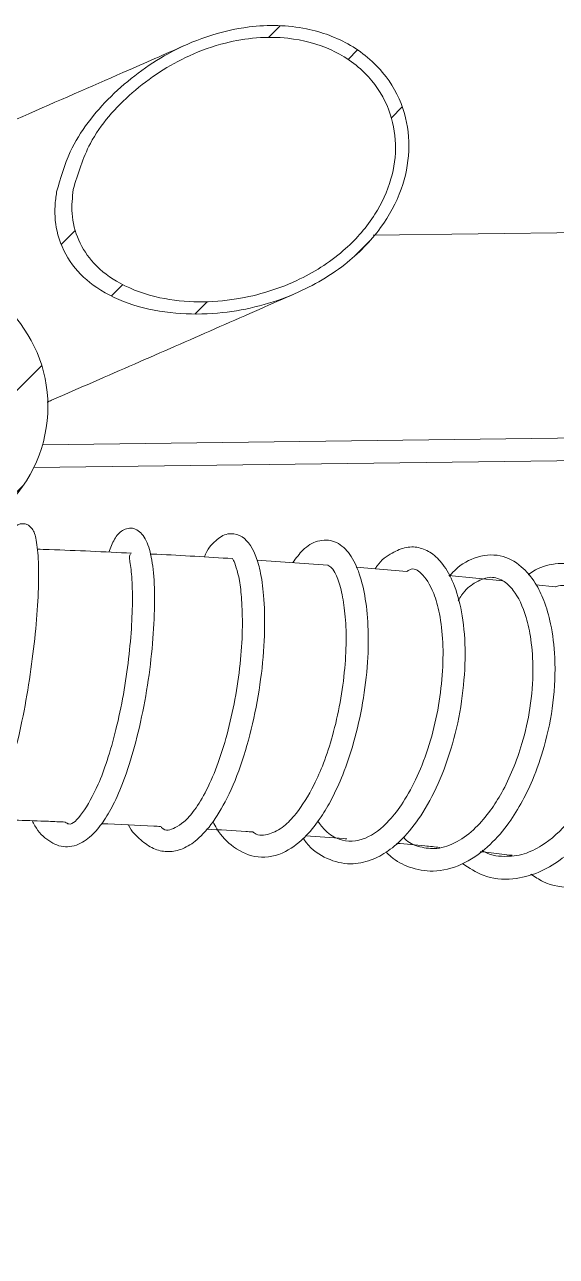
# Model space of a CAD drawing. Extents: x 14808 to 20058, y -13198 to -11680.
# Drawn here: x 15230.48 to 15242.22, y -12732.98 to -12705.77 of the extents above; entities that cross this region are included whole.
import ezdxf

# ---------------------------------------------------------------- set-up
doc = ezdxf.new("R2010")
doc.units = 0
doc.header["$LTSCALE"] = 7
doc.header["$MEASUREMENT"] = 0
doc.layers.get('0').update_dxf_attribs({"color": 2, "linetype": 'CONTINUOUS'})
pattern_1 = [(45, (-106.4756, 39.5322), (-0.561266, 0.561266), [])]

# ---------------------------------------------------------------- blocks, each defined once
blk = doc.blocks.new('A$C7AC5709A')
at = {"linetype": 'Continuous', "lineweight": 0}
h = blk.add_hatch(dxfattribs=at)
h.set_pattern_fill('ANSI31', scale=0.25, style=0)
h.set_pattern_definition(pattern_1)
edge = h.paths.add_edge_path(flags=0)
edge.add_spline(control_points=[(29.683, 25.598), (29.674, 25.547), (29.669, 25.496), (29.666, 25.444), (29.661, 25.338), (29.67, 25.229), (29.697, 25.126), (29.728, 25.007), (29.784, 24.893), (29.858, 24.794), (29.932, 24.697), (30.024, 24.612), (30.125, 24.544), (30.248, 24.46), (30.385, 24.398), (30.526, 24.352), (30.824, 24.256), (31.149, 24.232), (31.461, 24.26), (31.737, 24.285), (32.013, 24.351), (32.269, 24.456), (32.481, 24.542), (32.684, 24.657), (32.864, 24.798), (33.013, 24.915), (33.148, 25.051), (33.26, 25.204), (33.354, 25.334), (33.432, 25.477), (33.487, 25.628), (33.535, 25.764), (33.565, 25.908), (33.571, 26.051), (33.577, 26.19), (33.561, 26.333), (33.522, 26.466), (33.48, 26.611), (33.411, 26.75), (33.32, 26.87), (33.215, 27.009), (33.078, 27.128), (32.927, 27.216), (32.778, 27.304), (32.61, 27.365), (32.44, 27.4), (32.234, 27.442), (32.018, 27.446), (31.809, 27.421), (31.497, 27.382), (31.19, 27.276), (30.915, 27.125), (30.684, 26.999), (30.47, 26.838), (30.284, 26.653), (30.105, 26.474), (29.947, 26.268), (29.834, 26.041), (29.764, 25.902), (29.71, 25.752), (29.683, 25.598)], knot_values=[0, 0, 0, 0, 0.000618, 0.000618, 0.000618, 0.001909, 0.001909, 0.001909, 0.003408, 0.003408, 0.003408, 0.00489, 0.00489, 0.00489, 0.006686, 0.006686, 0.006686, 0.010536, 0.010536, 0.010536, 0.013926, 0.013926, 0.013926, 0.016717, 0.016717, 0.016717, 0.019015, 0.019015, 0.019015, 0.020968, 0.020968, 0.020968, 0.022718, 0.022718, 0.022718, 0.024416, 0.024416, 0.024416, 0.026255, 0.026255, 0.026255, 0.028396, 0.028396, 0.028396, 0.030516, 0.030516, 0.030516, 0.033092, 0.033092, 0.033092, 0.036961, 0.036961, 0.036961, 0.040177, 0.040177, 0.040177, 0.04328, 0.04328, 0.04328, 0.045183, 0.045183, 0.045183, 0.045183], weights=[1, 1, 1, 1, 1, 1, 1, 1, 1, 1, 1, 1, 1, 1, 1, 1, 1, 1, 1, 1, 1, 1, 1, 1, 1, 1, 1, 1, 1, 1, 1, 1, 1, 1, 1, 1, 1, 1, 1, 1, 1, 1, 1, 1, 1, 1, 1, 1, 1, 1, 1, 1, 1, 1, 1, 1, 1, 1, 1, 1, 1], degree=3, periodic=0)
edge = h.paths.add_edge_path(flags=0)
edge.add_spline(control_points=[(29.866, 25.625), (29.896, 25.803), (29.966, 25.977), (30.056, 26.134), (30.177, 26.344), (30.338, 26.533), (30.519, 26.693), (30.707, 26.859), (30.921, 26.999), (31.149, 27.102), (31.277, 27.161), (31.41, 27.208), (31.546, 27.242), (31.77, 27.299), (32.008, 27.32), (32.237, 27.295), (32.403, 27.277), (32.569, 27.234), (32.72, 27.164), (32.872, 27.093), (33.014, 26.992), (33.127, 26.868), (33.223, 26.762), (33.3, 26.636), (33.351, 26.502), (33.396, 26.383), (33.42, 26.254), (33.424, 26.126), (33.427, 25.996), (33.409, 25.866), (33.374, 25.741), (33.335, 25.604), (33.274, 25.472), (33.198, 25.352), (33.109, 25.211), (32.997, 25.083), (32.873, 24.972), (32.722, 24.838), (32.55, 24.725), (32.369, 24.637), (32.149, 24.53), (31.91, 24.456), (31.668, 24.417), (31.39, 24.372), (31.099, 24.372), (30.824, 24.431), (30.672, 24.463), (30.521, 24.515), (30.384, 24.589), (30.278, 24.648), (30.177, 24.722), (30.094, 24.811), (30.025, 24.886), (29.967, 24.973), (29.927, 25.066), (29.886, 25.159), (29.862, 25.261), (29.854, 25.362), (29.847, 25.449), (29.852, 25.538), (29.866, 25.625)], knot_values=[0, 0, 0, 0, 0.002171, 0.002171, 0.002171, 0.00508, 0.00508, 0.00508, 0.008082, 0.008082, 0.008082, 0.009755, 0.009755, 0.009755, 0.012536, 0.012536, 0.012536, 0.014532, 0.014532, 0.014532, 0.016551, 0.016551, 0.016551, 0.018263, 0.018263, 0.018263, 0.019791, 0.019791, 0.019791, 0.021331, 0.021331, 0.021331, 0.02303, 0.02303, 0.02303, 0.025017, 0.025017, 0.025017, 0.027425, 0.027425, 0.027425, 0.030357, 0.030357, 0.030357, 0.033742, 0.033742, 0.033742, 0.035598, 0.035598, 0.035598, 0.037048, 0.037048, 0.037048, 0.038257, 0.038257, 0.038257, 0.039467, 0.039467, 0.039467, 0.040506, 0.040506, 0.040506, 0.040506], weights=[1, 1, 1, 1, 1, 1, 1, 1, 1, 1, 1, 1, 1, 1, 1, 1, 1, 1, 1, 1, 1, 1, 1, 1, 1, 1, 1, 1, 1, 1, 1, 1, 1, 1, 1, 1, 1, 1, 1, 1, 1, 1, 1, 1, 1, 1, 1, 1, 1, 1, 1, 1, 1, 1, 1, 1, 1, 1, 1, 1, 1], degree=3, periodic=0)
h = blk.add_hatch(dxfattribs=at)
h.set_pattern_fill('ANSI31', color=2, scale=0.25, style=0)
h.set_pattern_definition(pattern_1)
edge = h.paths.add_edge_path(flags=0)
edge.add_spline(control_points=[(27.897, 21.706), (27.911, 21.706), (27.925, 21.706), (27.94, 21.704)], knot_values=[0, 0, 0, 0, 0.000172, 0.000172, 0.000172, 0.000172], weights=[1, 1, 1, 1], degree=3, periodic=0)
edge.add_ellipse((28.062, 23.231), major_axis=(0, 1.532), ratio=0.995673, start_angle=175.4154, end_angle=270)
edge.add_arc((28.062, 23.231), 1.525, 0, 90)
edge.add_line((28.062, 24.756), (20.944, 24.756))
edge.add_arc((20.944, 24.631), 0.125, 90, 139.4584)
edge.add_line((20.849, 24.712), (20.049, 24.712))
edge.add_arc((19.587, 24.732), 0.463, 182.3705, 357.6295, ccw=False)
edge.add_line((19.124, 24.712), (19.032, 24.712))
edge.add_line((19.032, 24.712), (18.937, 24.581))
edge.add_line((18.937, 24.581), (18.609, 24.581))
edge.add_arc((18.609, 24.531), 0.05, 90, 177)
edge.add_line((18.559, 24.534), (18.546, 24.291))
edge.add_arc((18.496, 24.294), 0.05, 270, 357, ccw=False)
edge.add_line((18.496, 24.244), (18.077, 24.244))
edge.add_arc((18.077, 24.294), 0.05, 183, 270, ccw=False)
edge.add_line((18.027, 24.291), (18.014, 24.534))
edge.add_arc((17.964, 24.531), 0.05, 3, 90)
edge.add_line((17.964, 24.581), (17.684, 24.581))
edge.add_arc((17.684, 24.531), 0.05, 90, 177)
edge.add_line((17.634, 24.534), (17.621, 24.291))
edge.add_arc((17.571, 24.294), 0.05, 270, 357, ccw=False)
edge.add_line((17.571, 24.244), (17.152, 24.244))
edge.add_arc((17.152, 24.294), 0.05, 183, 270, ccw=False)
edge.add_line((17.102, 24.291), (17.089, 24.534))
edge.add_arc((17.039, 24.531), 0.05, 3, 90)
edge.add_line((17.039, 24.581), (16.837, 24.581))
edge.add_arc((16.837, 24.456), 0.125, 90, 180)
edge.add_line((16.712, 24.456), (16.712, 23.994))
edge.add_line((16.712, 23.994), (27.77, 23.974))
edge.add_arc((28.062, 23.226), 0.803, -41.6536, 111.2774, ccw=False)
edge.add_ellipse((28.062, 23.23), major_axis=(0, -0.807), ratio=0.995672, start_angle=-23.0733, end_angle=48.2578, ccw=False)
edge.add_line((27.747, 22.488), (16.712, 22.469))
edge.add_line((16.712, 22.469), (16.712, 22.006))
edge.add_arc((16.837, 22.006), 0.125, 180, 270)
edge.add_line((16.837, 21.881), (17.039, 21.881))
edge.add_arc((17.039, 21.931), 0.05, 270, 357)
edge.add_line((17.089, 21.929), (17.102, 22.171))
edge.add_arc((17.152, 22.169), 0.05, 90, 177, ccw=False)
edge.add_line((17.152, 22.219), (17.571, 22.219))
edge.add_arc((17.571, 22.169), 0.05, 3, 90, ccw=False)
edge.add_line((17.621, 22.171), (17.634, 21.929))
edge.add_arc((17.684, 21.931), 0.05, 183, 270)
edge.add_line((17.684, 21.881), (17.964, 21.881))
edge.add_arc((17.964, 21.931), 0.05, 270, 357)
edge.add_line((18.014, 21.929), (18.027, 22.171))
edge.add_arc((18.077, 22.169), 0.05, 90, 177, ccw=False)
edge.add_line((18.077, 22.219), (18.496, 22.219))
edge.add_arc((18.496, 22.169), 0.05, 3, 90, ccw=False)
edge.add_line((18.546, 22.171), (18.559, 21.929))
edge.add_arc((18.609, 21.931), 0.05, 183, 270)
edge.add_line((18.609, 21.881), (18.937, 21.881))
edge.add_line((18.937, 21.881), (19.032, 21.75))
edge.add_line((19.032, 21.75), (19.124, 21.75))
edge.add_arc((19.587, 21.731), 0.463, 2.3705, 177.6295, ccw=False)
edge.add_line((20.049, 21.75), (20.849, 21.75))
edge.add_arc((20.944, 21.831), 0.125, 220.5416, 270)
edge.add_line((20.944, 21.706), (27.897, 21.706))
h = blk.add_hatch(dxfattribs=at)
h.set_pattern_fill('ANSI31', color=2, scale=0.25, style=0)
h.set_pattern_definition(pattern_1)
edge = h.paths.add_edge_path(flags=0)
edge.add_line((10.562, 16.106), (10.562, 15.481))
edge.add_line((10.562, 15.481), (10.112, 15.473))
edge.add_line((10.112, 15.473), (10.112, 13.989))
edge.add_line((10.112, 13.989), (10.562, 13.981))
edge.add_line((10.562, 13.981), (10.562, 10.64))
edge.add_arc((11.812, 10.64), 1.25, 180, 269.25)
edge.add_line((11.795, 9.39), (39.078, 9.033))
edge.add_arc((39.062, 7.783), 1.25, 0, 89.25, ccw=False)
edge.add_line((40.312, 7.783), (40.312, 3.257))
edge.add_arc((41.062, 3.257), 0.75, 180, 269.25)
edge.add_line((41.052, 2.507), (43.062, 2.481))
edge.add_line((43.062, 2.481), (43.062, 3.481))
edge.add_line((43.062, 3.481), (41.558, 3.501))
edge.add_arc((41.562, 3.751), 0.25, 180, 269.25, ccw=False)
edge.add_line((41.312, 3.751), (41.312, 7.783))
edge.add_arc((39.062, 7.783), 2.25, 0, 89.25)
edge.add_line((39.091, 10.033), (11.808, 10.39))
edge.add_arc((11.812, 10.64), 0.25, 180, 269.25, ccw=False)
edge.add_line((11.562, 10.64), (11.562, 13.981))
edge.add_line((11.562, 13.981), (12.012, 13.989))
edge.add_line((12.012, 13.989), (12.012, 15.473))
edge.add_line((12.012, 15.473), (11.562, 15.481))
edge.add_line((11.562, 15.481), (11.562, 16.106))
edge.add_line((11.562, 16.106), (10.562, 16.106))
at = {"color": 8, "linetype": 'Continuous', "lineweight": 15}
for p, q in [((39.091, 25.196), (33.177, 25.119)), ((29.429, 22.553), (43.062, 22.731))]:
    blk.add_line(p, q, dxfattribs=at)
at = {"color": 7, "linetype": 'Continuous', "lineweight": 15}
for p, q in [((29.526, 22.804), (39.091, 22.929)), ((32.676, 21.476), (31.893, 21.532)), ((33.55, 21.405), (32.99, 21.453)), ((34.609, 21.302), (34.014, 21.363)), ((35.19, 21.235), (34.975, 21.26))]:
    blk.add_line(p, q, dxfattribs=at)
blk.add_arc((28.062, 23.231), 1.525, 0, 90, dxfattribs=at)
blk.add_ellipse((28.062, 23.231), major_axis=(0, 1.532), ratio=0.995673, start_param=3.061576, end_param=4.712389, dxfattribs=at)
for points, knots in [([(29.683, 25.598), (29.726, 25.749), (29.839, 26.145), (30.27, 26.685), (30.809, 27.093), (31.341, 27.328), (31.855, 27.45), (32.41, 27.439), (32.944, 27.244), (33.331, 26.909), (33.544, 26.484), (33.594, 26.046), (33.502, 25.605), (33.263, 25.166), (32.85, 24.751), (32.238, 24.405), (31.585, 24.248), (30.991, 24.245), (30.532, 24.33), (30.136, 24.511), (29.839, 24.78), (29.681, 25.105), (29.654, 25.39), (29.676, 25.547), (29.683, 25.598)], [0, 0, 0, 0, 0.042163, 0.110548, 0.181545, 0.223416, 0.266755, 0.323634, 0.370531, 0.417698, 0.458368, 0.496023, 0.534878, 0.578235, 0.629237, 0.691087, 0.766051, 0.807767, 0.851048, 0.891042, 0.924047, 0.957267, 0.986074, 1, 1, 1, 1]), ([(31.123, 27.228), (30.913, 27.135), (30.383, 26.903), (29.415, 26.479), (28.291, 25.987), (27.191, 25.506), (26.256, 25.099), (25.686, 24.85), (25.47, 24.756)], [0, 0, 0, 0, 0.138174, 0.348129, 0.545009, 0.728449, 0.89725, 1, 1, 1, 1]), ([(29.866, 25.625), (29.919, 25.8), (30.043, 26.208), (30.506, 26.724), (31.039, 27.077), (31.628, 27.286), (32.176, 27.336), (32.733, 27.192), (33.133, 26.908), (33.369, 26.525), (33.445, 26.125), (33.39, 25.723), (33.203, 25.32), (32.863, 24.93), (32.344, 24.59), (31.776, 24.414), (31.248, 24.372), (30.809, 24.416), (30.405, 24.554), (30.094, 24.783), (29.911, 25.058), (29.838, 25.348), (29.857, 25.537), (29.866, 25.625)], [0, 0, 0, 0, 0.053429, 0.124952, 0.198863, 0.240335, 0.308581, 0.357806, 0.407353, 0.449525, 0.487313, 0.525465, 0.567538, 0.616737, 0.676277, 0.748636, 0.789694, 0.832099, 0.878101, 0.914055, 0.944054, 0.974086, 1, 1, 1, 1]), ([(29.578, 23.275), (29.594, 23.283), (29.931, 23.43), (30.561, 23.705), (31.447, 24.094), (32.048, 24.357), (32.304, 24.47), (32.324, 24.479)], [0, 0, 0, 0, 0.015928, 0.322512, 0.640509, 0.971586, 1, 1, 1, 1]), ([(28.27, 18.69), (28.286, 18.656), (28.33, 18.566), (28.421, 18.465), (28.552, 18.396), (28.712, 18.418), (28.855, 18.533), (28.994, 18.748), (29.124, 19.067), (29.241, 19.47), (29.338, 19.921), (29.411, 20.386), (29.461, 20.832), (29.486, 21.234), (29.484, 21.559), (29.46, 21.772), (29.424, 21.874), (29.376, 21.916), (29.343, 21.933), (29.285, 21.935), (29.229, 21.909), (29.175, 21.843), (29.146, 21.73), (29.13, 21.664)], [0, 0, 0, 0, 0.02656, 0.069203, 0.113907, 0.161831, 0.215861, 0.275885, 0.341096, 0.406476, 0.471331, 0.535889, 0.600311, 0.664759, 0.729537, 0.793482, 0.842721, 0.860446, 0.873609, 0.883463, 0.896913, 0.939629, 1, 1, 1, 1]), ([(29.414, 18.653), (29.418, 18.643), (29.462, 18.55), (29.572, 18.437), (29.751, 18.344), (29.945, 18.385), (30.1, 18.51), (30.227, 18.677), (30.344, 18.892), (30.462, 19.19), (30.576, 19.578), (30.672, 20.031), (30.737, 20.501), (30.767, 20.943), (30.764, 21.32), (30.729, 21.6), (30.663, 21.791), (30.544, 21.901), (30.403, 21.871), (30.319, 21.772), (30.278, 21.67), (30.258, 21.619)], [0, 0, 0, 0, 0.0061247, 0.0628786, 0.1208744, 0.1776764, 0.2279639, 0.2715946, 0.3163586, 0.3691967, 0.4301185, 0.4955053, 0.5608851, 0.6264122, 0.6921376, 0.7550818, 0.8118809, 0.8624989, 0.9090509, 0.9548686, 1, 1, 1, 1]), ([(30.474, 18.607), (30.475, 18.606), (30.512, 18.531), (30.604, 18.442), (30.749, 18.337), (30.899, 18.302), (31.059, 18.327), (31.226, 18.425), (31.398, 18.609), (31.576, 18.901), (31.738, 19.304), (31.867, 19.782), (31.952, 20.282), (31.985, 20.75), (31.975, 21.132), (31.936, 21.408), (31.864, 21.648), (31.752, 21.808), (31.56, 21.836), (31.43, 21.748), (31.347, 21.654), (31.314, 21.566), (31.314, 21.566)], [0, 0, 0, 0, 0.000202, 0.048143, 0.090054, 0.131506, 0.172661, 0.217513, 0.270985, 0.332924, 0.400984, 0.469426, 0.538056, 0.606909, 0.669789, 0.72328, 0.767475, 0.849511, 0.892303, 0.942128, 0.99998, 1, 1, 1, 1]), ([(30.51, 21.608), (30.21, 21.623), (29.866, 21.64), (29.512, 21.651), (29.467, 21.653)], [0, 0, 0, 0, 0.872742, 1, 1, 1, 1]), ([(31.407, 18.644), (31.422, 18.617), (31.485, 18.499), (31.648, 18.335), (31.908, 18.221), (32.195, 18.28), (32.429, 18.463), (32.596, 18.677), (32.728, 18.901), (32.853, 19.173), (32.974, 19.531), (33.069, 19.957), (33.123, 20.401), (33.128, 20.807), (33.091, 21.147), (33.02, 21.42), (32.911, 21.63), (32.758, 21.754), (32.567, 21.76), (32.407, 21.664), (32.327, 21.553), (32.291, 21.504)], [0, 0, 0, 0, 0.016391, 0.071965, 0.142183, 0.215265, 0.274432, 0.319733, 0.3568, 0.400976, 0.453246, 0.513518, 0.574934, 0.633401, 0.689059, 0.74264, 0.796936, 0.852406, 0.908304, 0.959165, 1, 1, 1, 1]), ([(32.402, 18.462), (32.414, 18.445), (32.489, 18.337), (32.666, 18.221), (32.915, 18.159), (33.145, 18.205), (33.349, 18.313), (33.542, 18.484), (33.74, 18.748), (33.928, 19.112), (34.079, 19.555), (34.172, 20.033), (34.203, 20.502), (34.172, 20.919), (34.088, 21.241), (33.975, 21.462), (33.844, 21.603), (33.699, 21.676), (33.544, 21.683), (33.377, 21.612), (33.26, 21.53), (33.206, 21.446), (33.198, 21.435)], [0, 0, 0, 0, 0.011343, 0.071711, 0.131338, 0.183112, 0.227027, 0.273659, 0.328395, 0.391181, 0.457032, 0.522806, 0.588678, 0.654625, 0.715546, 0.768411, 0.813145, 0.854956, 0.897478, 0.941245, 0.99238, 1, 1, 1, 1]), ([(30.5, 21.601), (30.493, 21.594), (30.48, 21.578), (30.511, 21.41), (30.523, 21.155), (30.515, 20.823), (30.482, 20.446), (30.424, 20.048), (30.343, 19.662), (30.246, 19.324), (30.124, 18.99), (29.956, 18.708), (29.846, 18.592), (29.791, 18.629), (29.778, 18.638)], [0, 0, 0, 0, 0.073658, 0.148689, 0.23074, 0.314351, 0.398218, 0.482123, 0.565967, 0.645977, 0.716796, 0.832645, 0.958775, 1, 1, 1, 1]), ([(31.624, 21.548), (31.348, 21.566), (31.051, 21.584), (30.743, 21.598), (30.72, 21.599)], [0, 0, 0, 0, 0.925966, 1, 1, 1, 1]), ([(31.624, 21.548), (31.627, 21.545), (31.639, 21.534), (31.7, 21.359), (31.729, 21.091), (31.738, 20.795), (31.719, 20.436), (31.665, 20.042), (31.581, 19.652), (31.472, 19.29), (31.343, 18.987), (31.21, 18.769), (31.09, 18.633), (30.963, 18.559), (30.889, 18.528), (30.834, 18.586), (30.83, 18.589)], [0, 0, 0, 0, 0.043701, 0.149875, 0.214573, 0.288003, 0.367849, 0.448072, 0.528213, 0.608052, 0.687356, 0.761391, 0.827727, 0.886454, 0.993487, 1, 1, 1, 1]), ([(33.32, 18.308), (33.338, 18.29), (33.416, 18.214), (33.589, 18.125), (33.853, 18.075), (34.152, 18.151), (34.43, 18.338), (34.648, 18.578), (34.812, 18.834), (34.953, 19.125), (35.083, 19.499), (35.177, 19.966), (35.195, 20.433), (35.149, 20.811), (35.071, 21.082), (34.964, 21.299), (34.807, 21.485), (34.576, 21.609), (34.305, 21.577), (34.112, 21.466), (34.031, 21.366), (34.02, 21.352)], [0, 0, 0, 0, 0.014381, 0.062743, 0.120399, 0.186978, 0.250595, 0.304003, 0.347491, 0.390459, 0.446074, 0.514407, 0.586879, 0.647066, 0.694484, 0.736426, 0.789447, 0.854318, 0.926904, 0.98978, 1, 1, 1, 1]), ([(34.163, 18.179), (34.238, 18.131), (34.41, 18.019), (34.705, 17.993), (34.995, 18.065), (35.232, 18.203), (35.435, 18.38), (35.631, 18.611), (35.828, 18.941), (35.989, 19.361), (36.083, 19.802), (36.107, 20.189), (36.082, 20.507), (36.021, 20.8), (35.904, 21.095), (35.705, 21.354), (35.438, 21.5), (35.164, 21.499), (34.979, 21.442), (34.898, 21.374), (34.89, 21.368)], [0, 0, 0, 0, 0.052442, 0.121036, 0.180647, 0.231205, 0.273651, 0.32194, 0.380937, 0.450563, 0.518609, 0.576268, 0.623594, 0.669877, 0.726952, 0.795074, 0.868976, 0.935541, 0.993891, 1, 1, 1, 1]), ([(32.676, 21.476), (32.706, 21.458), (32.755, 21.428), (32.826, 21.212), (32.867, 20.977), (32.885, 20.682), (32.869, 20.335), (32.819, 19.961), (32.737, 19.603), (32.637, 19.296), (32.503, 18.991), (32.348, 18.745), (32.181, 18.57), (32.023, 18.496), (31.914, 18.481), (31.853, 18.525), (31.848, 18.529)], [0, 0, 0, 0, 0.107298, 0.17383, 0.240886, 0.311041, 0.384274, 0.460492, 0.535106, 0.60092, 0.657845, 0.754997, 0.820102, 0.900452, 0.991443, 1, 1, 1, 1]), ([(33.55, 21.405), (33.56, 21.412), (33.621, 21.454), (33.712, 21.398), (33.836, 21.223), (33.917, 20.938), (33.954, 20.629), (33.947, 20.264), (33.898, 19.875), (33.803, 19.49), (33.671, 19.142), (33.518, 18.859), (33.324, 18.604), (33.072, 18.42), (32.84, 18.416), (32.669, 18.513), (32.594, 18.612), (32.566, 18.649)], [0, 0, 0, 0, 0.01801, 0.102499, 0.198366, 0.25718, 0.322171, 0.388151, 0.454232, 0.520262, 0.586159, 0.648229, 0.702966, 0.793399, 0.901085, 0.963003, 1, 1, 1, 1]), ([(34.92, 18.063), (34.963, 18.033), (35.107, 17.937), (35.392, 17.901), (35.743, 17.955), (36.075, 18.135), (36.35, 18.393), (36.557, 18.677), (36.71, 18.967), (36.825, 19.277), (36.907, 19.628), (36.941, 20.012), (36.913, 20.393), (36.821, 20.733), (36.673, 21.022), (36.468, 21.251), (36.205, 21.387), (35.937, 21.421), (35.768, 21.35), (35.704, 21.324)], [0, 0, 0, 0, 0.030407, 0.101222, 0.17194, 0.242165, 0.306454, 0.362464, 0.410342, 0.457761, 0.512133, 0.573029, 0.634631, 0.695328, 0.755311, 0.81786, 0.884773, 0.955948, 1, 1, 1, 1]), ([(34.118, 21.083), (34.13, 21.104), (34.186, 21.202), (34.306, 21.289), (34.458, 21.359), (34.601, 21.322), (34.746, 21.192), (34.86, 20.964), (34.927, 20.644), (34.95, 20.307), (34.92, 19.909), (34.814, 19.435), (34.653, 19.044), (34.466, 18.749), (34.3, 18.555), (34.099, 18.405), (33.89, 18.332), (33.703, 18.357), (33.578, 18.399), (33.524, 18.46), (33.514, 18.471)], [0, 0, 0, 0, 0.014906, 0.070875, 0.137945, 0.204737, 0.260381, 0.343357, 0.391766, 0.450328, 0.517883, 0.580024, 0.673576, 0.714099, 0.764267, 0.823795, 0.887614, 0.943136, 0.989997, 1, 1, 1, 1]), ([(35.19, 21.235), (35.193, 21.237), (35.258, 21.263), (35.384, 21.24), (35.55, 21.155), (35.686, 20.975), (35.777, 20.752), (35.85, 20.439), (35.866, 20.051), (35.797, 19.606), (35.684, 19.23), (35.527, 18.902), (35.314, 18.598), (35.081, 18.39), (34.834, 18.272), (34.614, 18.251), (34.458, 18.271), (34.384, 18.324), (34.382, 18.326)], [0, 0, 0, 0, 0.004133, 0.072971, 0.149514, 0.221543, 0.283119, 0.334019, 0.436796, 0.503359, 0.578564, 0.647336, 0.705589, 0.80045, 0.857204, 0.92321, 0.997888, 1, 1, 1, 1]), ([(28.93, 18.668), (29.152, 18.662), (29.438, 18.654), (29.716, 18.641), (29.778, 18.638)], [0, 0, 0, 0, 0.7769717, 1, 1, 1, 1]), ([(30.176, 18.62), (30.372, 18.612), (30.593, 18.603), (30.806, 18.591), (30.83, 18.589)], [0, 0, 0, 0, 0.884743, 1, 1, 1, 1]), ([(31.338, 18.56), (31.485, 18.552), (31.658, 18.543), (31.823, 18.53), (31.848, 18.529)], [0, 0, 0, 0, 0.845695, 1, 1, 1, 1]), ([(32.433, 18.486), (32.575, 18.477), (32.73, 18.466), (32.874, 18.453), (32.886, 18.452)], [0, 0, 0, 0, 0.922839, 1, 1, 1, 1]), ([(33.437, 18.403), (33.542, 18.394), (33.707, 18.381), (33.859, 18.364), (33.913, 18.358)], [0, 0, 0, 0, 0.639064, 1, 1, 1, 1]), ([(34.36, 18.311), (34.401, 18.307), (34.523, 18.295), (34.636, 18.28), (34.711, 18.271)], [0, 0, 0, 0, 0.3329131, 1, 1, 1, 1])]:
    blk.add_open_spline(points, degree=3, knots=knots, dxfattribs=at)

msp = doc.modelspace()

# ---------------------------------------------------------------- block references
at = {"xscale": 2, "yscale": 2, "zscale": 2}
msp.add_blockref('A$C7AC5709A', (15171.82, -12760.658), dxfattribs=at)

doc.saveas('drawing.dxf')
